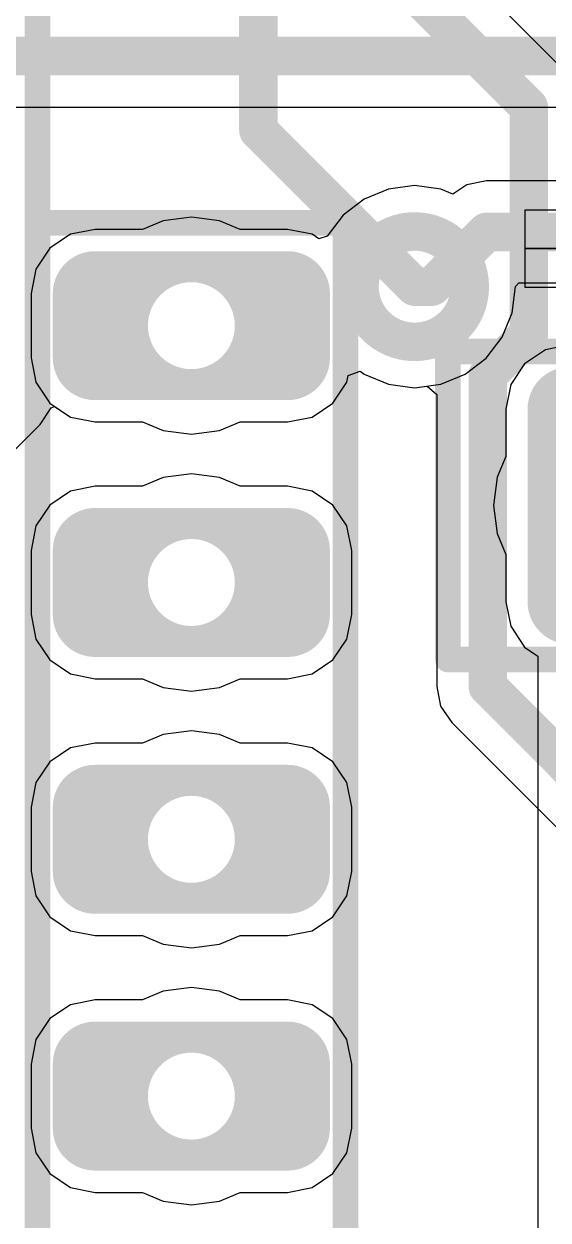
# Model space of a CAD drawing. Header units: millimetres. Extents: x 0 to 2.36, y 0 to 2.36.
# Drawn here: x 0.6747 to 0.879, y 0.7117 to 1.1775 of the extents above; entities that cross this region are included whole.
import ezdxf

# ---------------------------------------------------------------- set-up
doc = ezdxf.new("R2010")
doc.units = ezdxf.units.MM
doc.header["$MEASUREMENT"] = 0
for name, color, linetype in [('BottomLayer', 5, 'Continuous'), ('BottomSolder', 6, 'Continuous'), ('MultiLayer', 9, 'Continuous'), ('TopLayer', 1, 'Continuous'), ('TopOverlay', 2, 'Continuous'), ('TopSolder', 216, 'Continuous')]:
    doc.layers.add(name, color=color, linetype=linetype)

# ---------------------------------------------------------------- blocks, each defined once
blk = doc.blocks.new('WEMOS_D1_MINI_11')
at = {"layer": 'BottomLayer'}
h = blk.add_hatch(color=5, dxfattribs=at)
edge = h.paths.add_edge_path()
edge.add_arc((-0.0375, 0.6875), 0.0125, 180, 270)
edge.add_line((-0.0375, 0.675), (0.0375, 0.675))
edge.add_arc((0.0375, 0.6875), 0.0125, 270, 360)
edge.add_line((0.05, 0.6875), (0.05, 0.7125))
edge.add_arc((0.0375, 0.7125), 0.0125, 0, 90)
edge.add_line((0.0375, 0.725), (-0.0375, 0.725))
edge.add_arc((-0.0375, 0.7125), 0.0125, 90, 180)
edge.add_line((-0.05, 0.7125), (-0.05, 0.6875))
edge = h.paths.add_edge_path(flags=0)
edge.add_arc((0, 0.7), 0.01693, 0, 360)
h = blk.add_hatch(color=5, dxfattribs=at)
edge = h.paths.add_edge_path()
edge.add_arc((-0.0375, 0.5875), 0.0125, 180, 270)
edge.add_line((-0.0375, 0.575), (0.0375, 0.575))
edge.add_arc((0.0375, 0.5875), 0.0125, 270, 360)
edge.add_line((0.05, 0.5875), (0.05, 0.6125))
edge.add_arc((0.0375, 0.6125), 0.0125, 0, 90)
edge.add_line((0.0375, 0.625), (-0.0375, 0.625))
edge.add_arc((-0.0375, 0.6125), 0.0125, 90, 180)
edge.add_line((-0.05, 0.6125), (-0.05, 0.5875))
edge = h.paths.add_edge_path(flags=0)
edge.add_arc((0, 0.6), 0.01693, 0, 360)
h = blk.add_hatch(color=5, dxfattribs=at)
edge = h.paths.add_edge_path()
edge.add_arc((-0.0375, 0.4875), 0.0125, 180, 270)
edge.add_line((-0.0375, 0.475), (0.0375, 0.475))
edge.add_arc((0.0375, 0.4875), 0.0125, 270, 360)
edge.add_line((0.05, 0.4875), (0.05, 0.5125))
edge.add_arc((0.0375, 0.5125), 0.0125, 0, 90)
edge.add_line((0.0375, 0.525), (-0.0375, 0.525))
edge.add_arc((-0.0375, 0.5125), 0.0125, 90, 180)
edge.add_line((-0.05, 0.5125), (-0.05, 0.4875))
edge = h.paths.add_edge_path(flags=0)
edge.add_arc((0, 0.5), 0.01693, 0, 360)
h = blk.add_hatch(color=5, dxfattribs=at)
edge = h.paths.add_edge_path()
edge.add_arc((-0.0375, 0.3875), 0.0125, 180, 270)
edge.add_line((-0.0375, 0.375), (0.0375, 0.375))
edge.add_arc((0.0375, 0.3875), 0.0125, 270, 360)
edge.add_line((0.05, 0.3875), (0.05, 0.4125))
edge.add_arc((0.0375, 0.4125), 0.0125, 0, 90)
edge.add_line((0.0375, 0.425), (-0.0375, 0.425))
edge.add_arc((-0.0375, 0.4125), 0.0125, 90, 180)
edge.add_line((-0.05, 0.4125), (-0.05, 0.3875))
edge = h.paths.add_edge_path(flags=0)
edge.add_arc((0, 0.4), 0.01693, 0, 360)
at = {"layer": 'BottomSolder'}
h = blk.add_hatch(color=6, dxfattribs=at)
edge = h.paths.add_edge_path()
edge.add_arc((-0.0375, 0.6875), 0.0165, 180, 270)
edge.add_line((-0.0375, 0.671), (0.0375, 0.671))
edge.add_arc((0.0375, 0.6875), 0.0165, 270, 360)
edge.add_line((0.054, 0.6875), (0.054, 0.7125))
edge.add_arc((0.0375, 0.7125), 0.0165, 0, 90)
edge.add_line((0.0375, 0.729), (-0.0375, 0.729))
edge.add_arc((-0.0375, 0.7125), 0.0165, 90, 180)
edge.add_line((-0.054, 0.7125), (-0.054, 0.6875))
edge = h.paths.add_edge_path(flags=0)
edge.add_arc((0, 0.7), 0.01693, 0, 360)
h = blk.add_hatch(color=6, dxfattribs=at)
edge = h.paths.add_edge_path()
edge.add_arc((-0.0375, 0.5875), 0.0165, 180, 270)
edge.add_line((-0.0375, 0.571), (0.0375, 0.571))
edge.add_arc((0.0375, 0.5875), 0.0165, 270, 360)
edge.add_line((0.054, 0.5875), (0.054, 0.6125))
edge.add_arc((0.0375, 0.6125), 0.0165, 0, 90)
edge.add_line((0.0375, 0.629), (-0.0375, 0.629))
edge.add_arc((-0.0375, 0.6125), 0.0165, 90, 180)
edge.add_line((-0.054, 0.6125), (-0.054, 0.5875))
edge = h.paths.add_edge_path(flags=0)
edge.add_arc((0, 0.6), 0.01693, 0, 360)
h = blk.add_hatch(color=6, dxfattribs=at)
edge = h.paths.add_edge_path()
edge.add_arc((-0.0375, 0.4875), 0.0165, 180, 270)
edge.add_line((-0.0375, 0.471), (0.0375, 0.471))
edge.add_arc((0.0375, 0.4875), 0.0165, 270, 360)
edge.add_line((0.054, 0.4875), (0.054, 0.5125))
edge.add_arc((0.0375, 0.5125), 0.0165, 0, 90)
edge.add_line((0.0375, 0.529), (-0.0375, 0.529))
edge.add_arc((-0.0375, 0.5125), 0.0165, 90, 180)
edge.add_line((-0.054, 0.5125), (-0.054, 0.4875))
edge = h.paths.add_edge_path(flags=0)
edge.add_arc((0, 0.5), 0.01693, 0, 360)
h = blk.add_hatch(color=6, dxfattribs=at)
edge = h.paths.add_edge_path()
edge.add_arc((-0.0375, 0.3875), 0.0165, 180, 270)
edge.add_line((-0.0375, 0.371), (0.0375, 0.371))
edge.add_arc((0.0375, 0.3875), 0.0165, 270, 360)
edge.add_line((0.054, 0.3875), (0.054, 0.4125))
edge.add_arc((0.0375, 0.4125), 0.0165, 0, 90)
edge.add_line((0.0375, 0.429), (-0.0375, 0.429))
edge.add_arc((-0.0375, 0.4125), 0.0165, 90, 180)
edge.add_line((-0.054, 0.4125), (-0.054, 0.3875))
edge = h.paths.add_edge_path(flags=0)
edge.add_arc((0, 0.4), 0.01693, 0, 360)
at = {"layer": 'MultiLayer'}
h = blk.add_hatch(color=9, dxfattribs=at)
edge = h.paths.add_edge_path()
edge.add_arc((-0.0375, 0.6875), 0.0125, 180, 270)
edge.add_line((-0.0375, 0.675), (0.0375, 0.675))
edge.add_arc((0.0375, 0.6875), 0.0125, 270, 360)
edge.add_line((0.05, 0.6875), (0.05, 0.7125))
edge.add_arc((0.0375, 0.7125), 0.0125, 0, 90)
edge.add_line((0.0375, 0.725), (-0.0375, 0.725))
edge.add_arc((-0.0375, 0.7125), 0.0125, 90, 180)
edge.add_line((-0.05, 0.7125), (-0.05, 0.6875))
edge = h.paths.add_edge_path(flags=0)
edge.add_arc((0, 0.7), 0.01693, 0, 360)
h = blk.add_hatch(color=9, dxfattribs=at)
edge = h.paths.add_edge_path()
edge.add_arc((-0.0375, 0.5875), 0.0125, 180, 270)
edge.add_line((-0.0375, 0.575), (0.0375, 0.575))
edge.add_arc((0.0375, 0.5875), 0.0125, 270, 360)
edge.add_line((0.05, 0.5875), (0.05, 0.6125))
edge.add_arc((0.0375, 0.6125), 0.0125, 0, 90)
edge.add_line((0.0375, 0.625), (-0.0375, 0.625))
edge.add_arc((-0.0375, 0.6125), 0.0125, 90, 180)
edge.add_line((-0.05, 0.6125), (-0.05, 0.5875))
edge = h.paths.add_edge_path(flags=0)
edge.add_arc((0, 0.6), 0.01693, 0, 360)
h = blk.add_hatch(color=9, dxfattribs=at)
edge = h.paths.add_edge_path()
edge.add_arc((-0.0375, 0.4875), 0.0125, 180, 270)
edge.add_line((-0.0375, 0.475), (0.0375, 0.475))
edge.add_arc((0.0375, 0.4875), 0.0125, 270, 360)
edge.add_line((0.05, 0.4875), (0.05, 0.5125))
edge.add_arc((0.0375, 0.5125), 0.0125, 0, 90)
edge.add_line((0.0375, 0.525), (-0.0375, 0.525))
edge.add_arc((-0.0375, 0.5125), 0.0125, 90, 180)
edge.add_line((-0.05, 0.5125), (-0.05, 0.4875))
edge = h.paths.add_edge_path(flags=0)
edge.add_arc((0, 0.5), 0.01693, 0, 360)
h = blk.add_hatch(color=9, dxfattribs=at)
edge = h.paths.add_edge_path()
edge.add_arc((-0.0375, 0.3875), 0.0125, 180, 270)
edge.add_line((-0.0375, 0.375), (0.0375, 0.375))
edge.add_arc((0.0375, 0.3875), 0.0125, 270, 360)
edge.add_line((0.05, 0.3875), (0.05, 0.4125))
edge.add_arc((0.0375, 0.4125), 0.0125, 0, 90)
edge.add_line((0.0375, 0.425), (-0.0375, 0.425))
edge.add_arc((-0.0375, 0.4125), 0.0125, 90, 180)
edge.add_line((-0.05, 0.4125), (-0.05, 0.3875))
edge = h.paths.add_edge_path(flags=0)
edge.add_arc((0, 0.4), 0.01693, 0, 360)
at = {"layer": 'TopLayer'}
h = blk.add_hatch(color=1, dxfattribs=at)
edge = h.paths.add_edge_path()
edge.add_arc((-0.0375, 0.6875), 0.0125, 180, 270)
edge.add_line((-0.0375, 0.675), (0.0375, 0.675))
edge.add_arc((0.0375, 0.6875), 0.0125, 270, 360)
edge.add_line((0.05, 0.6875), (0.05, 0.7125))
edge.add_arc((0.0375, 0.7125), 0.0125, 0, 90)
edge.add_line((0.0375, 0.725), (-0.0375, 0.725))
edge.add_arc((-0.0375, 0.7125), 0.0125, 90, 180)
edge.add_line((-0.05, 0.7125), (-0.05, 0.6875))
edge = h.paths.add_edge_path(flags=0)
edge.add_arc((0, 0.7), 0.01693, 0, 360)
h = blk.add_hatch(color=1, dxfattribs=at)
edge = h.paths.add_edge_path()
edge.add_arc((-0.0375, 0.5875), 0.0125, 180, 270)
edge.add_line((-0.0375, 0.575), (0.0375, 0.575))
edge.add_arc((0.0375, 0.5875), 0.0125, 270, 360)
edge.add_line((0.05, 0.5875), (0.05, 0.6125))
edge.add_arc((0.0375, 0.6125), 0.0125, 0, 90)
edge.add_line((0.0375, 0.625), (-0.0375, 0.625))
edge.add_arc((-0.0375, 0.6125), 0.0125, 90, 180)
edge.add_line((-0.05, 0.6125), (-0.05, 0.5875))
edge = h.paths.add_edge_path(flags=0)
edge.add_arc((0, 0.6), 0.01693, 0, 360)
h = blk.add_hatch(color=1, dxfattribs=at)
edge = h.paths.add_edge_path()
edge.add_arc((-0.0375, 0.4875), 0.0125, 180, 270)
edge.add_line((-0.0375, 0.475), (0.0375, 0.475))
edge.add_arc((0.0375, 0.4875), 0.0125, 270, 360)
edge.add_line((0.05, 0.4875), (0.05, 0.5125))
edge.add_arc((0.0375, 0.5125), 0.0125, 0, 90)
edge.add_line((0.0375, 0.525), (-0.0375, 0.525))
edge.add_arc((-0.0375, 0.5125), 0.0125, 90, 180)
edge.add_line((-0.05, 0.5125), (-0.05, 0.4875))
edge = h.paths.add_edge_path(flags=0)
edge.add_arc((0, 0.5), 0.01693, 0, 360)
h = blk.add_hatch(color=1, dxfattribs=at)
edge = h.paths.add_edge_path()
edge.add_arc((-0.0375, 0.3875), 0.0125, 180, 270)
edge.add_line((-0.0375, 0.375), (0.0375, 0.375))
edge.add_arc((0.0375, 0.3875), 0.0125, 270, 360)
edge.add_line((0.05, 0.3875), (0.05, 0.4125))
edge.add_arc((0.0375, 0.4125), 0.0125, 0, 90)
edge.add_line((0.0375, 0.425), (-0.0375, 0.425))
edge.add_arc((-0.0375, 0.4125), 0.0125, 90, 180)
edge.add_line((-0.05, 0.4125), (-0.05, 0.3875))
edge = h.paths.add_edge_path(flags=0)
edge.add_arc((0, 0.4), 0.01693, 0, 360)
at = {"layer": 'TopSolder'}
h = blk.add_hatch(color=216, dxfattribs=at)
edge = h.paths.add_edge_path()
edge.add_arc((-0.0375, 0.6875), 0.0165, 180, 270)
edge.add_line((-0.0375, 0.671), (0.0375, 0.671))
edge.add_arc((0.0375, 0.6875), 0.0165, 270, 360)
edge.add_line((0.054, 0.6875), (0.054, 0.7125))
edge.add_arc((0.0375, 0.7125), 0.0165, 0, 90)
edge.add_line((0.0375, 0.729), (-0.0375, 0.729))
edge.add_arc((-0.0375, 0.7125), 0.0165, 90, 180)
edge.add_line((-0.054, 0.7125), (-0.054, 0.6875))
edge = h.paths.add_edge_path(flags=0)
edge.add_arc((0, 0.7), 0.01693, 0, 360)
h = blk.add_hatch(color=216, dxfattribs=at)
edge = h.paths.add_edge_path()
edge.add_arc((-0.0375, 0.5875), 0.0165, 180, 270)
edge.add_line((-0.0375, 0.571), (0.0375, 0.571))
edge.add_arc((0.0375, 0.5875), 0.0165, 270, 360)
edge.add_line((0.054, 0.5875), (0.054, 0.6125))
edge.add_arc((0.0375, 0.6125), 0.0165, 0, 90)
edge.add_line((0.0375, 0.629), (-0.0375, 0.629))
edge.add_arc((-0.0375, 0.6125), 0.0165, 90, 180)
edge.add_line((-0.054, 0.6125), (-0.054, 0.5875))
edge = h.paths.add_edge_path(flags=0)
edge.add_arc((0, 0.6), 0.01693, 0, 360)
h = blk.add_hatch(color=216, dxfattribs=at)
edge = h.paths.add_edge_path()
edge.add_arc((-0.0375, 0.4875), 0.0165, 180, 270)
edge.add_line((-0.0375, 0.471), (0.0375, 0.471))
edge.add_arc((0.0375, 0.4875), 0.0165, 270, 360)
edge.add_line((0.054, 0.4875), (0.054, 0.5125))
edge.add_arc((0.0375, 0.5125), 0.0165, 0, 90)
edge.add_line((0.0375, 0.529), (-0.0375, 0.529))
edge.add_arc((-0.0375, 0.5125), 0.0165, 90, 180)
edge.add_line((-0.054, 0.5125), (-0.054, 0.4875))
edge = h.paths.add_edge_path(flags=0)
edge.add_arc((0, 0.5), 0.01693, 0, 360)
h = blk.add_hatch(color=216, dxfattribs=at)
edge = h.paths.add_edge_path()
edge.add_arc((-0.0375, 0.3875), 0.0165, 180, 270)
edge.add_line((-0.0375, 0.371), (0.0375, 0.371))
edge.add_arc((0.0375, 0.3875), 0.0165, 270, 360)
edge.add_line((0.054, 0.3875), (0.054, 0.4125))
edge.add_arc((0.0375, 0.4125), 0.0165, 0, 90)
edge.add_line((0.0375, 0.429), (-0.0375, 0.429))
edge.add_arc((-0.0375, 0.4125), 0.0165, 90, 180)
edge.add_line((-0.054, 0.4125), (-0.054, 0.3875))
edge = h.paths.add_edge_path(flags=0)
edge.add_arc((0, 0.4), 0.01693, 0, 360)
at = {"layer": 'TopOverlay', "const_width": 0.01}
for points in [[(-0.06, -0.05), (-0.06, 0.93)], [(-0.06, 0.74), (0.06, 0.74)], [(0.06, -0.05), (0.06, 0.74)]]:
    blk.add_lwpolyline(points, dxfattribs=at)
at = {"layer": 'TopOverlay', "const_width": 0.005}
for points in [[(-0.0625, 0.74, 1), (-0.0575, 0.74, 1)], [(0.0575, 0.74, 1), (0.0625, 0.74, 1)], [(0.0575, 0.74, 1), (0.0625, 0.74, 1)]]:
    blk.add_lwpolyline(points, format="xyb", close=True, dxfattribs=at)
blk = doc.blocks.new('JUMPER2_20')
at = {"layer": 'BottomLayer'}
h = blk.add_hatch(color=5, dxfattribs=at)
edge = h.paths.add_edge_path()
edge.add_arc((-0.0125, 0.0375), 0.0125, 90, 180)
edge.add_line((-0.025, 0.0375), (-0.025, -0.0375))
edge.add_arc((-0.0125, -0.0375), 0.0125, 180, 270)
edge.add_line((-0.0125, -0.05), (0.0125, -0.05))
edge.add_arc((0.0125, -0.0375), 0.0125, 270, 360)
edge.add_line((0.025, -0.0375), (0.025, 0.0375))
edge.add_arc((0.0125, 0.0375), 0.0125, 0, 90)
edge.add_line((0.0125, 0.05), (-0.0125, 0.05))
edge = h.paths.add_edge_path(flags=0)
edge.add_arc((0, 0), 0.01693, 0, 360)
h = blk.add_hatch(color=5, dxfattribs=at)
edge = h.paths.add_edge_path()
edge.add_arc((0.0875, 0.0375), 0.0125, 90, 180)
edge.add_line((0.075, 0.0375), (0.075, -0.0375))
edge.add_arc((0.0875, -0.0375), 0.0125, 180, 270)
edge.add_line((0.0875, -0.05), (0.1125, -0.05))
edge.add_arc((0.1125, -0.0375), 0.0125, 270, 360)
edge.add_line((0.125, -0.0375), (0.125, 0.0375))
edge.add_arc((0.1125, 0.0375), 0.0125, 0, 90)
edge.add_line((0.1125, 0.05), (0.0875, 0.05))
edge = h.paths.add_edge_path(flags=0)
edge.add_arc((0.1, 0), 0.01693, 0, 360)
at = {"layer": 'BottomSolder'}
h = blk.add_hatch(color=6, dxfattribs=at)
edge = h.paths.add_edge_path()
edge.add_arc((-0.0125, 0.0375), 0.0165, 90, 180)
edge.add_line((-0.029, 0.0375), (-0.029, -0.0375))
edge.add_arc((-0.0125, -0.0375), 0.0165, 180, 270)
edge.add_line((-0.0125, -0.054), (0.0125, -0.054))
edge.add_arc((0.0125, -0.0375), 0.0165, 270, 360)
edge.add_line((0.029, -0.0375), (0.029, 0.0375))
edge.add_arc((0.0125, 0.0375), 0.0165, 0, 90)
edge.add_line((0.0125, 0.054), (-0.0125, 0.054))
edge = h.paths.add_edge_path(flags=0)
edge.add_arc((0, 0), 0.01693, 0, 360)
h = blk.add_hatch(color=6, dxfattribs=at)
edge = h.paths.add_edge_path()
edge.add_arc((0.0875, 0.0375), 0.0165, 90, 180)
edge.add_line((0.071, 0.0375), (0.071, -0.0375))
edge.add_arc((0.0875, -0.0375), 0.0165, 180, 270)
edge.add_line((0.0875, -0.054), (0.1125, -0.054))
edge.add_arc((0.1125, -0.0375), 0.0165, 270, 360)
edge.add_line((0.129, -0.0375), (0.129, 0.0375))
edge.add_arc((0.1125, 0.0375), 0.0165, 0, 90)
edge.add_line((0.1125, 0.054), (0.0875, 0.054))
edge = h.paths.add_edge_path(flags=0)
edge.add_arc((0.1, 0), 0.01693, 0, 360)
at = {"layer": 'MultiLayer'}
h = blk.add_hatch(color=9, dxfattribs=at)
edge = h.paths.add_edge_path()
edge.add_arc((-0.0125, 0.0375), 0.0125, 90, 180)
edge.add_line((-0.025, 0.0375), (-0.025, -0.0375))
edge.add_arc((-0.0125, -0.0375), 0.0125, 180, 270)
edge.add_line((-0.0125, -0.05), (0.0125, -0.05))
edge.add_arc((0.0125, -0.0375), 0.0125, 270, 360)
edge.add_line((0.025, -0.0375), (0.025, 0.0375))
edge.add_arc((0.0125, 0.0375), 0.0125, 0, 90)
edge.add_line((0.0125, 0.05), (-0.0125, 0.05))
edge = h.paths.add_edge_path(flags=0)
edge.add_arc((0, 0), 0.01693, 0, 360)
h = blk.add_hatch(color=9, dxfattribs=at)
edge = h.paths.add_edge_path()
edge.add_arc((0.0875, 0.0375), 0.0125, 90, 180)
edge.add_line((0.075, 0.0375), (0.075, -0.0375))
edge.add_arc((0.0875, -0.0375), 0.0125, 180, 270)
edge.add_line((0.0875, -0.05), (0.1125, -0.05))
edge.add_arc((0.1125, -0.0375), 0.0125, 270, 360)
edge.add_line((0.125, -0.0375), (0.125, 0.0375))
edge.add_arc((0.1125, 0.0375), 0.0125, 0, 90)
edge.add_line((0.1125, 0.05), (0.0875, 0.05))
edge = h.paths.add_edge_path(flags=0)
edge.add_arc((0.1, 0), 0.01693, 0, 360)
at = {"layer": 'TopLayer'}
h = blk.add_hatch(color=1, dxfattribs=at)
edge = h.paths.add_edge_path()
edge.add_arc((-0.0125, 0.0375), 0.0125, 90, 180)
edge.add_line((-0.025, 0.0375), (-0.025, -0.0375))
edge.add_arc((-0.0125, -0.0375), 0.0125, 180, 270)
edge.add_line((-0.0125, -0.05), (0.0125, -0.05))
edge.add_arc((0.0125, -0.0375), 0.0125, 270, 360)
edge.add_line((0.025, -0.0375), (0.025, 0.0375))
edge.add_arc((0.0125, 0.0375), 0.0125, 0, 90)
edge.add_line((0.0125, 0.05), (-0.0125, 0.05))
edge = h.paths.add_edge_path(flags=0)
edge.add_arc((0, 0), 0.01693, 0, 360)
h = blk.add_hatch(color=1, dxfattribs=at)
edge = h.paths.add_edge_path()
edge.add_arc((0.0875, 0.0375), 0.0125, 90, 180)
edge.add_line((0.075, 0.0375), (0.075, -0.0375))
edge.add_arc((0.0875, -0.0375), 0.0125, 180, 270)
edge.add_line((0.0875, -0.05), (0.1125, -0.05))
edge.add_arc((0.1125, -0.0375), 0.0125, 270, 360)
edge.add_line((0.125, -0.0375), (0.125, 0.0375))
edge.add_arc((0.1125, 0.0375), 0.0125, 0, 90)
edge.add_line((0.1125, 0.05), (0.0875, 0.05))
edge = h.paths.add_edge_path(flags=0)
edge.add_arc((0.1, 0), 0.01693, 0, 360)
at = {"layer": 'TopSolder'}
h = blk.add_hatch(color=216, dxfattribs=at)
edge = h.paths.add_edge_path()
edge.add_arc((-0.0125, 0.0375), 0.0165, 90, 180)
edge.add_line((-0.029, 0.0375), (-0.029, -0.0375))
edge.add_arc((-0.0125, -0.0375), 0.0165, 180, 270)
edge.add_line((-0.0125, -0.054), (0.0125, -0.054))
edge.add_arc((0.0125, -0.0375), 0.0165, 270, 360)
edge.add_line((0.029, -0.0375), (0.029, 0.0375))
edge.add_arc((0.0125, 0.0375), 0.0165, 0, 90)
edge.add_line((0.0125, 0.054), (-0.0125, 0.054))
edge = h.paths.add_edge_path(flags=0)
edge.add_arc((0, 0), 0.01693, 0, 360)
h = blk.add_hatch(color=216, dxfattribs=at)
edge = h.paths.add_edge_path()
edge.add_arc((0.0875, 0.0375), 0.0165, 90, 180)
edge.add_line((0.071, 0.0375), (0.071, -0.0375))
edge.add_arc((0.0875, -0.0375), 0.0165, 180, 270)
edge.add_line((0.0875, -0.054), (0.1125, -0.054))
edge.add_arc((0.1125, -0.0375), 0.0165, 270, 360)
edge.add_line((0.129, -0.0375), (0.129, 0.0375))
edge.add_arc((0.1125, 0.0375), 0.0165, 0, 90)
edge.add_line((0.1125, 0.054), (0.0875, 0.054))
edge = h.paths.add_edge_path(flags=0)
edge.add_arc((0.1, 0), 0.01693, 0, 360)
at = {"layer": 'TopOverlay'}
for p, q in [((-0.03, 0.11499), (-0.03, 0.085)), ((-0.015, 0.11499), (-0.03, 0.11499)), ((-0.01001, 0.10999), (-0.015, 0.11499)), ((-0.00001, 0.10999), (0.00499, 0.11499)), ((0.00499, 0.11499), (0.01499, 0.11499)), ((0.01499, 0.11499), (0.01998, 0.10999)), ((-0.01001, 0.10499), (-0.01001, 0.10999)), ((0.01998, 0.10999), (0.01998, 0.10499)), ((-0.015, 0.1), (-0.01001, 0.10499)), ((0.01998, 0.10499), (0.01499, 0.1)), ((-0.015, 0.1), (-0.03, 0.1)), ((-0.03, 0.1), (-0.015, 0.1)), ((-0.01001, 0.095), (-0.015, 0.1)), ((0.01499, 0.1), (0.00999, 0.1)), ((0.00999, 0.1), (0.01499, 0.1)), ((0.01499, 0.1), (0.01998, 0.095)), ((-0.01001, 0.09), (-0.01001, 0.095)), ((0.01998, 0.095), (0.01998, 0.09)), ((-0.015, 0.085), (-0.01001, 0.09)), ((0.00499, 0.085), (-0.00001, 0.09)), ((0.01998, 0.09), (0.01499, 0.085)), ((-0.03, 0.085), (-0.015, 0.085)), ((0.01499, 0.085), (0.00499, 0.085))]:
    blk.add_line(p, q, dxfattribs=at)
at = {"layer": 'TopOverlay', "const_width": 0.01}
for points in [[(-0.06, -0.06), (-0.06, 0.06)], [(-0.06, 0.06), (0.16, 0.06)], [(0.05, -0.06), (0.05, 0.06)], [(0.16, -0.06), (0.16, 0.06)], [(-0.06, -0.06), (0.16, -0.06)]]:
    blk.add_lwpolyline(points, dxfattribs=at)
at = {"layer": 'TopOverlay', "const_width": 0.005}
for points in [[(-0.0625, 0.06, 1), (-0.0575, 0.06, 1)], [(-0.0625, 0.06, 1), (-0.0575, 0.06, 1)], [(0.0475, 0.06, 1), (0.0525, 0.06, 1)], [(0.1575, 0.06, 1), (0.1625, 0.06, 1)], [(0.1575, 0.06, 1), (0.1625, 0.06, 1)], [(-0.0625, -0.06, 1), (-0.0575, -0.06, 1)], [(-0.0625, -0.06, 1), (-0.0575, -0.06, 1)], [(0.0475, -0.06, 1), (0.0525, -0.06, 1)], [(0.1575, -0.06, 1), (0.1625, -0.06, 1)], [(0.1575, -0.06, 1), (0.1625, -0.06, 1)]]:
    blk.add_lwpolyline(points, format="xyb", close=True, dxfattribs=at)

msp = doc.modelspace()

# ---------------------------------------------------------------- hatches: boundary and pattern name
at = {"layer": 'BottomLayer'}
h = msp.add_hatch(color=5, dxfattribs=at)
edge = h.paths.add_edge_path()
edge.add_arc((0.827, 1.07519), 0.025, 0, 360)
edge = h.paths.add_edge_path(flags=0)
edge.add_arc((0.827, 1.07519), 0.014, 0, 360)
at = {"layer": 'BottomSolder'}
h = msp.add_hatch(color=6, dxfattribs=at)
edge = h.paths.add_edge_path()
edge.add_arc((0.827, 1.07519), 0.029, 0, 360)
edge = h.paths.add_edge_path(flags=0)
edge.add_arc((0.827, 1.07519), 0.014, 0, 360)
at = {"layer": 'TopLayer'}
h = msp.add_hatch(color=1, dxfattribs=at)
edge = h.paths.add_edge_path()
edge.add_arc((0.827, 1.07519), 0.025, 0, 360)
edge = h.paths.add_edge_path(flags=0)
edge.add_arc((0.827, 1.07519), 0.014, 0, 360)
at = {"layer": 'TopSolder'}
h = msp.add_hatch(color=216, dxfattribs=at)
edge = h.paths.add_edge_path()
edge.add_arc((0.827, 1.07519), 0.029, 0, 360)
edge = h.paths.add_edge_path(flags=0)
edge.add_arc((0.827, 1.07519), 0.014, 0, 360)

# ---------------------------------------------------------------- linework, layer by layer
at = {"layer": 'BottomLayer'}
for p, q in [((0.56098, 1.14512), (1.0749, 1.14512)), ((0.827, 1.11452), (0.81682, 1.11318)), ((0.83718, 1.11318), (0.827, 1.11452)), ((0.84739, 1.11487), (0.84193, 1.11122)), ((0.855, 1.11638), (0.84739, 1.11487)), ((0.98875, 1.11638), (0.855, 1.11638)), ((0.80733, 1.10925), (0.79918, 1.103)), ((0.81682, 1.11318), (0.80733, 1.10925)), ((0.84193, 1.11122), (0.83718, 1.11318)), ((0.72905, 1.10085), (0.72092, 1.09748)), ((0.74, 1.10229), (0.72905, 1.10085)), ((0.75095, 1.10085), (0.74, 1.10229)), ((0.75908, 1.09748), (0.75095, 1.10085)), ((0.79918, 1.103), (0.79293, 1.09486)), ((0.69294, 1.09558), (0.68484, 1.09016)), ((0.7025, 1.09748), (0.69294, 1.09558)), ((0.72092, 1.09748), (0.7025, 1.09748)), ((0.7775, 1.09748), (0.75908, 1.09748)), ((0.78706, 1.09558), (0.7775, 1.09748)), ((0.78964, 1.09386), (0.78706, 1.09558)), ((0.79293, 1.09486), (0.78964, 1.09386)), ((0.68484, 1.09016), (0.67942, 1.08206)), ((0.67942, 1.08206), (0.67752, 1.0725)), ((0.86634, 1.07519), (0.86759, 1.07662)), ((0.86759, 1.07662), (0.98052, 1.07662)), ((0.67752, 1.0725), (0.67752, 1.0475)), ((0.865, 1.06501), (0.86634, 1.07519)), ((0.86107, 1.05552), (0.865, 1.06501)), ((0.85481, 1.04737), (0.86107, 1.05552)), ((0.87794, 1.05058), (0.86984, 1.04516)), ((0.8875, 1.05248), (0.87794, 1.05058)), ((0.67752, 1.0475), (0.67942, 1.03794)), ((0.84667, 1.04112), (0.85481, 1.04737)), ((0.86984, 1.04516), (0.86442, 1.03706)), ((0.80058, 1.03794), (0.8011, 1.04055)), ((0.8011, 1.04055), (0.80578, 1.04231)), ((0.80578, 1.04231), (0.80733, 1.04112)), ((0.80733, 1.04112), (0.81682, 1.03719)), ((0.83718, 1.03719), (0.84667, 1.04112)), ((0.67942, 1.03794), (0.68484, 1.02984)), ((0.79516, 1.02984), (0.80058, 1.03794)), ((0.81682, 1.03719), (0.827, 1.03585)), ((0.827, 1.03585), (0.83718, 1.03719)), ((0.86442, 1.03706), (0.86252, 1.0275)), ((0.68484, 1.02984), (0.69294, 1.02442)), ((0.78706, 1.02442), (0.79516, 1.02984)), ((0.86252, 1.0275), (0.86252, 1.00908)), ((0.69294, 1.02442), (0.7025, 1.02252)), ((0.7025, 1.02252), (0.72092, 1.02252)), ((0.72092, 1.02252), (0.72905, 1.01915)), ((0.75095, 1.01915), (0.75908, 1.02252)), ((0.75908, 1.02252), (0.7775, 1.02252)), ((0.7775, 1.02252), (0.78706, 1.02442)), ((0.72905, 1.01915), (0.74, 1.01771)), ((0.74, 1.01771), (0.75095, 1.01915)), ((0.86252, 1.00908), (0.85915, 1.00095)), ((0.74, 1.00229), (0.72905, 1.00085)), ((0.75095, 1.00085), (0.74, 1.00229)), ((0.7025, 0.99748), (0.69294, 0.99558)), ((0.72092, 0.99748), (0.7025, 0.99748)), ((0.72905, 1.00085), (0.72092, 0.99748)), ((0.75908, 0.99748), (0.75095, 1.00085)), ((0.7775, 0.99748), (0.75908, 0.99748)), ((0.78706, 0.99558), (0.7775, 0.99748)), ((0.85915, 1.00095), (0.85771, 0.99)), ((0.69294, 0.99558), (0.68484, 0.99016)), ((0.79516, 0.99016), (0.78706, 0.99558)), ((0.68484, 0.99016), (0.67942, 0.98206)), ((0.80058, 0.98206), (0.79516, 0.99016)), ((0.85771, 0.99), (0.85915, 0.97905)), ((0.67942, 0.98206), (0.67752, 0.9725)), ((0.80248, 0.9725), (0.80058, 0.98206)), ((0.85915, 0.97905), (0.86252, 0.97092)), ((0.67752, 0.9725), (0.67752, 0.9475)), ((0.80248, 0.9475), (0.80248, 0.9725)), ((0.86252, 0.97092), (0.86252, 0.9525)), ((0.86252, 0.9525), (0.86442, 0.94294)), ((0.67752, 0.9475), (0.67942, 0.93794)), ((0.80058, 0.93794), (0.80248, 0.9475)), ((0.86442, 0.94294), (0.86984, 0.93484)), ((0.67942, 0.93794), (0.68484, 0.92984)), ((0.79516, 0.92984), (0.80058, 0.93794)), ((0.86984, 0.93484), (0.87502, 0.93137)), ((0.68484, 0.92984), (0.69294, 0.92442)), ((0.78706, 0.92442), (0.79516, 0.92984)), ((0.87502, 0.93137), (0.87502, 0.46755)), ((0.69294, 0.92442), (0.7025, 0.92252)), ((0.7025, 0.92252), (0.72092, 0.92252)), ((0.72092, 0.92252), (0.72905, 0.91915)), ((0.75095, 0.91915), (0.75908, 0.92252)), ((0.75908, 0.92252), (0.7775, 0.92252)), ((0.7775, 0.92252), (0.78706, 0.92442)), ((0.72905, 0.91915), (0.74, 0.91771)), ((0.74, 0.91771), (0.75095, 0.91915)), ((0.72905, 0.90085), (0.72092, 0.89748)), ((0.74, 0.90229), (0.72905, 0.90085)), ((0.75095, 0.90085), (0.74, 0.90229)), ((0.75908, 0.89748), (0.75095, 0.90085)), ((0.69294, 0.89558), (0.68484, 0.89016)), ((0.7025, 0.89748), (0.69294, 0.89558)), ((0.72092, 0.89748), (0.7025, 0.89748)), ((0.7775, 0.89748), (0.75908, 0.89748)), ((0.78706, 0.89558), (0.7775, 0.89748)), ((0.79516, 0.89016), (0.78706, 0.89558)), ((0.68484, 0.89016), (0.67942, 0.88206)), ((0.80058, 0.88206), (0.79516, 0.89016)), ((0.67942, 0.88206), (0.67752, 0.8725)), ((0.80248, 0.8725), (0.80058, 0.88206)), ((0.67752, 0.8725), (0.67752, 0.8475)), ((0.80248, 0.8475), (0.80248, 0.8725)), ((0.67752, 0.8475), (0.67942, 0.83794)), ((0.80058, 0.83794), (0.80248, 0.8475)), ((0.67942, 0.83794), (0.68484, 0.82984)), ((0.79516, 0.82984), (0.80058, 0.83794)), ((0.68484, 0.82984), (0.69294, 0.82442)), ((0.78706, 0.82442), (0.79516, 0.82984)), ((0.69294, 0.82442), (0.7025, 0.82252)), ((0.7775, 0.82252), (0.78706, 0.82442)), ((0.7025, 0.82252), (0.72092, 0.82252)), ((0.72092, 0.82252), (0.72905, 0.81915)), ((0.75095, 0.81915), (0.75908, 0.82252)), ((0.75908, 0.82252), (0.7775, 0.82252)), ((0.72905, 0.81915), (0.74, 0.81771)), ((0.74, 0.81771), (0.75095, 0.81915)), ((0.74, 0.80229), (0.72905, 0.80085)), ((0.75095, 0.80085), (0.74, 0.80229)), ((0.7025, 0.79748), (0.69294, 0.79558)), ((0.72092, 0.79748), (0.7025, 0.79748)), ((0.72905, 0.80085), (0.72092, 0.79748)), ((0.75908, 0.79748), (0.75095, 0.80085)), ((0.7775, 0.79748), (0.75908, 0.79748)), ((0.78706, 0.79558), (0.7775, 0.79748)), ((0.69294, 0.79558), (0.68484, 0.79016)), ((0.79516, 0.79016), (0.78706, 0.79558)), ((0.68484, 0.79016), (0.67942, 0.78206)), ((0.80058, 0.78206), (0.79516, 0.79016)), ((0.67942, 0.78206), (0.67752, 0.7725)), ((0.80248, 0.7725), (0.80058, 0.78206)), ((0.67752, 0.7725), (0.67752, 0.7475)), ((0.80248, 0.7475), (0.80248, 0.7725)), ((0.67752, 0.7475), (0.67942, 0.73794)), ((0.80058, 0.73794), (0.80248, 0.7475)), ((0.67942, 0.73794), (0.68484, 0.72984)), ((0.79516, 0.72984), (0.80058, 0.73794)), ((0.68484, 0.72984), (0.69294, 0.72442)), ((0.78706, 0.72442), (0.79516, 0.72984)), ((0.69294, 0.72442), (0.7025, 0.72252)), ((0.7025, 0.72252), (0.72092, 0.72252)), ((0.72092, 0.72252), (0.72905, 0.71915)), ((0.75095, 0.71915), (0.75908, 0.72252)), ((0.75908, 0.72252), (0.7775, 0.72252)), ((0.7775, 0.72252), (0.78706, 0.72442)), ((0.72905, 0.71915), (0.74, 0.71771)), ((0.74, 0.71771), (0.75095, 0.71915))]:
    msp.add_line(p, q, dxfattribs=at)
at = {"layer": 'BottomLayer', "const_width": 0.015}
for points in [[(0.47, 1.165), (1.0749, 1.165)], [(0.83369, 1.07519), (0.855, 1.0965)], [(0.855, 1.0965), (0.98875, 1.0965)], [(0.827, 1.07519), (0.83369, 1.07519)]]:
    msp.add_lwpolyline(points, dxfattribs=at)
at = {"layer": 'BottomLayer', "const_width": 0.0075}
for points in [[(0.85125, 1.0965, 1), (0.85875, 1.0965, 1)], [(0.85125, 1.0965, 1), (0.85875, 1.0965, 1)], [(0.82325, 1.07519, 1), (0.83075, 1.07519, 1)], [(0.82994, 1.07519, 1), (0.83744, 1.07519, 1)], [(0.82994, 1.07519, 1), (0.83744, 1.07519, 1)]]:
    msp.add_lwpolyline(points, format="xyb", close=True, dxfattribs=at)
at = {"layer": 'TopLayer'}
for p, q in [((0.88556, 1.15912), (0.82834, 1.21634)), ((0.80058, 1.03794), (0.8011, 1.04055)), ((0.8011, 1.04055), (0.80578, 1.04231)), ((0.80578, 1.04231), (0.80733, 1.04112)), ((0.80733, 1.04112), (0.81682, 1.03719)), ((0.79516, 1.02984), (0.80058, 1.03794)), ((0.81682, 1.03719), (0.827, 1.03585)), ((0.827, 1.03585), (0.83186, 1.03649)), ((0.83186, 1.03649), (0.83562, 1.03319)), ((0.78706, 1.02442), (0.79516, 1.02984)), ((0.83562, 1.03319), (0.83562, 0.9195)), ((0.68106, 1.02157), (0.68537, 1.02802)), ((0.68537, 1.02802), (0.68671, 1.02858)), ((0.68671, 1.02858), (0.69294, 1.02442)), ((0.54488, 0.8854), (0.68106, 1.02157)), ((0.69294, 1.02442), (0.7025, 1.02252)), ((0.7025, 1.02252), (0.72092, 1.02252)), ((0.72092, 1.02252), (0.72905, 1.01915)), ((0.75095, 1.01915), (0.75908, 1.02252)), ((0.75908, 1.02252), (0.7775, 1.02252)), ((0.7775, 1.02252), (0.78706, 1.02442)), ((0.72905, 1.01915), (0.74, 1.01771)), ((0.74, 1.01771), (0.75095, 1.01915)), ((0.74, 1.00229), (0.72905, 1.00085)), ((0.75095, 1.00085), (0.74, 1.00229)), ((0.7025, 0.99748), (0.69294, 0.99558)), ((0.72092, 0.99748), (0.7025, 0.99748)), ((0.72905, 1.00085), (0.72092, 0.99748)), ((0.75908, 0.99748), (0.75095, 1.00085)), ((0.7775, 0.99748), (0.75908, 0.99748)), ((0.78706, 0.99558), (0.7775, 0.99748)), ((0.69294, 0.99558), (0.68484, 0.99016)), ((0.79516, 0.99016), (0.78706, 0.99558)), ((0.68484, 0.99016), (0.67942, 0.98206)), ((0.80058, 0.98206), (0.79516, 0.99016)), ((0.67942, 0.98206), (0.67752, 0.9725)), ((0.80248, 0.9725), (0.80058, 0.98206)), ((0.67752, 0.9725), (0.67752, 0.9475)), ((0.80248, 0.9475), (0.80248, 0.9725)), ((0.67752, 0.9475), (0.67942, 0.93794)), ((0.80058, 0.93794), (0.80248, 0.9475)), ((0.67942, 0.93794), (0.68484, 0.92984)), ((0.79516, 0.92984), (0.80058, 0.93794)), ((0.68484, 0.92984), (0.69294, 0.92442)), ((0.78706, 0.92442), (0.79516, 0.92984)), ((0.69294, 0.92442), (0.7025, 0.92252)), ((0.7025, 0.92252), (0.72092, 0.92252)), ((0.72092, 0.92252), (0.72905, 0.91915)), ((0.75095, 0.91915), (0.75908, 0.92252)), ((0.75908, 0.92252), (0.7775, 0.92252)), ((0.7775, 0.92252), (0.78706, 0.92442)), ((0.72905, 0.91915), (0.74, 0.91771)), ((0.74, 0.91771), (0.75095, 0.91915)), ((0.83562, 0.9195), (0.83713, 0.91189)), ((0.83713, 0.91189), (0.84144, 0.90544)), ((0.84144, 0.90544), (0.91697, 0.82991)), ((0.72905, 0.90085), (0.72092, 0.89748)), ((0.74, 0.90229), (0.72905, 0.90085)), ((0.75095, 0.90085), (0.74, 0.90229)), ((0.75908, 0.89748), (0.75095, 0.90085)), ((0.69294, 0.89558), (0.68484, 0.89016)), ((0.7025, 0.89748), (0.69294, 0.89558)), ((0.72092, 0.89748), (0.7025, 0.89748)), ((0.7775, 0.89748), (0.75908, 0.89748)), ((0.78706, 0.89558), (0.7775, 0.89748)), ((0.79516, 0.89016), (0.78706, 0.89558)), ((0.68484, 0.89016), (0.67942, 0.88206)), ((0.80058, 0.88206), (0.79516, 0.89016)), ((0.67942, 0.88206), (0.67752, 0.8725)), ((0.80248, 0.8725), (0.80058, 0.88206)), ((0.67752, 0.8725), (0.67752, 0.8475)), ((0.80248, 0.8475), (0.80248, 0.8725)), ((0.67752, 0.8475), (0.67942, 0.83794)), ((0.80058, 0.83794), (0.80248, 0.8475)), ((0.67942, 0.83794), (0.68484, 0.82984)), ((0.79516, 0.82984), (0.80058, 0.83794)), ((0.68484, 0.82984), (0.69294, 0.82442)), ((0.78706, 0.82442), (0.79516, 0.82984)), ((0.69294, 0.82442), (0.7025, 0.82252)), ((0.7775, 0.82252), (0.78706, 0.82442)), ((0.7025, 0.82252), (0.72092, 0.82252)), ((0.72092, 0.82252), (0.72905, 0.81915)), ((0.75095, 0.81915), (0.75908, 0.82252)), ((0.75908, 0.82252), (0.7775, 0.82252)), ((0.72905, 0.81915), (0.74, 0.81771)), ((0.74, 0.81771), (0.75095, 0.81915)), ((0.74, 0.80229), (0.72905, 0.80085)), ((0.75095, 0.80085), (0.74, 0.80229)), ((0.7025, 0.79748), (0.69294, 0.79558)), ((0.72092, 0.79748), (0.7025, 0.79748)), ((0.72905, 0.80085), (0.72092, 0.79748)), ((0.75908, 0.79748), (0.75095, 0.80085)), ((0.7775, 0.79748), (0.75908, 0.79748)), ((0.78706, 0.79558), (0.7775, 0.79748)), ((0.69294, 0.79558), (0.68484, 0.79016)), ((0.79516, 0.79016), (0.78706, 0.79558)), ((0.68484, 0.79016), (0.67942, 0.78206)), ((0.80058, 0.78206), (0.79516, 0.79016)), ((0.67942, 0.78206), (0.67752, 0.7725)), ((0.80248, 0.7725), (0.80058, 0.78206)), ((0.67752, 0.7725), (0.67752, 0.7475)), ((0.80248, 0.7475), (0.80248, 0.7725)), ((0.67752, 0.7475), (0.67942, 0.73794)), ((0.80058, 0.73794), (0.80248, 0.7475)), ((0.67942, 0.73794), (0.68484, 0.72984)), ((0.79516, 0.72984), (0.80058, 0.73794)), ((0.68484, 0.72984), (0.69294, 0.72442)), ((0.78706, 0.72442), (0.79516, 0.72984)), ((0.69294, 0.72442), (0.7025, 0.72252)), ((0.7025, 0.72252), (0.72092, 0.72252)), ((0.72092, 0.72252), (0.72905, 0.71915)), ((0.75095, 0.71915), (0.75908, 0.72252)), ((0.75908, 0.72252), (0.7775, 0.72252)), ((0.7775, 0.72252), (0.78706, 0.72442)), ((0.72905, 0.71915), (0.74, 0.71771)), ((0.74, 0.71771), (0.75095, 0.71915))]:
    msp.add_line(p, q, dxfattribs=at)
at = {"layer": 'TopLayer', "const_width": 0.015}
for points in [[(0.76612, 1.13607), (0.76612, 1.3293)], [(0.79312, 1.22345), (0.8715, 1.14507)], [(0.8715, 1.05675), (0.8715, 1.14507)], [(0.76612, 1.13607), (0.827, 1.07519)], [(0.8555, 1.04075), (0.8715, 1.05675)], [(0.8555, 0.9195), (0.8555, 1.04075)], [(0.8555, 0.9195), (0.955, 0.82)]]:
    msp.add_lwpolyline(points, dxfattribs=at)
at = {"layer": 'TopLayer', "const_width": 0.0075}
for points in [[(0.86775, 1.14507, 1), (0.87525, 1.14507, 1)], [(0.86775, 1.14507, 1), (0.87525, 1.14507, 1)], [(0.76237, 1.13607, 1), (0.76987, 1.13607, 1)], [(0.76237, 1.13607, 1), (0.76987, 1.13607, 1)], [(0.82325, 1.07519, 1), (0.83075, 1.07519, 1)], [(0.86775, 1.05675, 1), (0.87525, 1.05675, 1)], [(0.86775, 1.05675, 1), (0.87525, 1.05675, 1)], [(0.85175, 1.04075, 1), (0.85925, 1.04075, 1)], [(0.85175, 1.04075, 1), (0.85925, 1.04075, 1)], [(0.85175, 0.9195, 1), (0.85925, 0.9195, 1)], [(0.85175, 0.9195, 1), (0.85925, 0.9195, 1)]]:
    msp.add_lwpolyline(points, format="xyb", close=True, dxfattribs=at)

# ---------------------------------------------------------------- block references
for name, p in [('WEMOS_D1_MINI_11', (0.74, 0.36)), ('JUMPER2_20', (0.9, 0.99))]:
    msp.add_blockref(name, p)

doc.saveas('drawing.dxf')
